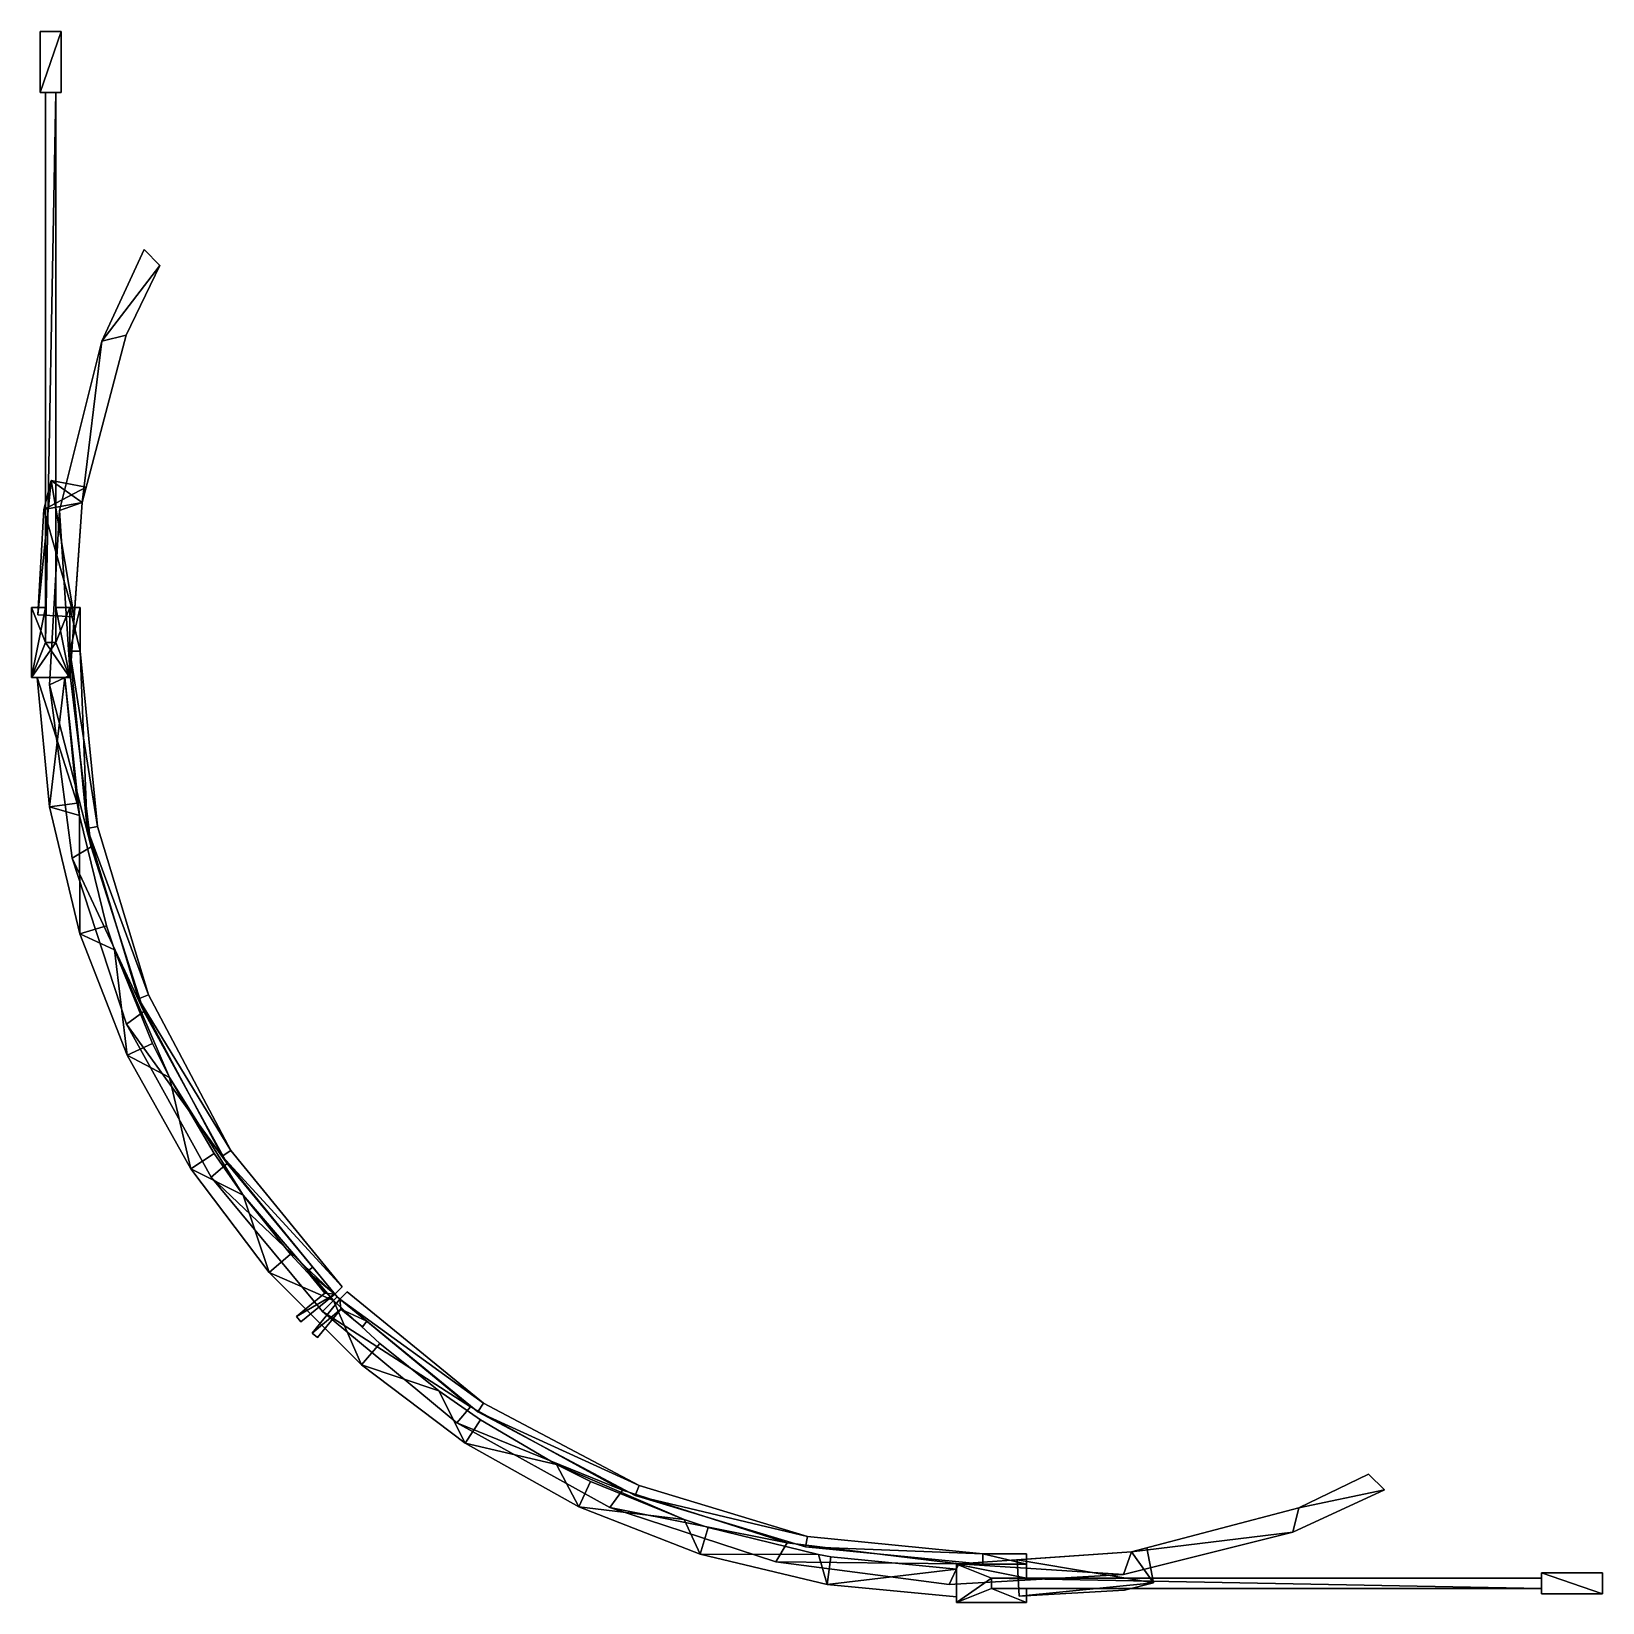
# Model space of a CAD drawing. Extents: x -53.5 to 36.5, y -19.4 to 70.6.
import ezdxf

# ---------------------------------------------------------------- set-up
doc = ezdxf.new("R2010")
doc.units = 0
doc.layers.add('POLYFACEMESH', color=250, linetype='CONTINUOUS')
doc.layers.add('POLYFACEMESH.1', color=253, linetype='CONTINUOUS')

msp = doc.modelspace()

# ---------------------------------------------------------------- meshes
at = {"layer": 'POLYFACEMESH'}
mesh = msp.add_polyface(dxfattribs=at)
corners = [(-46.1612, 57.1812, 195), (-47.0649, 58.085, 195), (-46.1612, 57.1812, 200), (-47.0649, 58.085, 200), (-47.0649, 58.085, 195), (-49.4791, 52.8508, 195), (-47.0649, 58.085, 200), (-49.4791, 52.8508, 200), (-47.0649, 58.085, 200), (-46.1612, 57.1812, 195), (-49.4791, 52.8508, 195), (-47.0649, 58.085, 195), (-50.6158, 43.6081, 200), (-51.2972, 33.719, 200), (-50.6159, 43.6081, 195), (-51.2972, 33.719, 195), (-48.0808, 53.1912, 200), (-48.0808, 53.1912, 195), (-51.9048, 43.1425, 200), (-51.9048, 43.1425, 195), (-46.1612, 57.1812, 195), (-48.0808, 53.1912, 195), (-49.4791, 52.8508, 195), (-50.6159, 43.6081, 195), (-49.4791, 52.8508, 195), (-48.0808, 53.1912, 195), (-49.4791, 52.8508, 195), (-50.6159, 43.6081, 195), (-51.9048, 43.1425, 195), (-51.2972, 33.719, 195), (-51.9048, 43.1425, 195), (-50.6159, 43.6081, 195), (-48.0808, 53.1912, 200), (-49.4791, 52.8508, 200), (-50.6158, 43.6081, 200), (-51.9048, 43.1425, 200), (-50.6158, 43.6081, 200), (-49.4791, 52.8508, 200), (-46.1612, 57.1812, 200), (-47.0649, 58.085, 200), (-49.4791, 52.8508, 200), (-46.1612, 57.1812, 200), (-49.4791, 52.8508, 200), (-48.0808, 53.1912, 200), (-50.3869, 44.4738, 195), (-50.3869, 44.4738, 191), (-52.3874, 44.8587, 195), (-52.3874, 44.8587, 191), (-52.3874, 44.8587, 191), (-52.8033, 43.1943, 191), (-52.3874, 44.8587, 195), (-52.8033, 43.1943, 195), (-52.3874, 44.8587, 195), (-53.1503, 37.1684, 191), (-53.1503, 37.1684, 195), (-51.0678, 37.0485, 191), (-50.6159, 43.6082, 191), (-51.0678, 37.0485, 195), (-50.6159, 43.6081, 195), (-51.0678, 37.0485, 195), (-50.3869, 44.4738, 191), (-50.6159, 43.6081, 195), (-50.3869, 44.4738, 191), (-50.3869, 44.4738, 195), (-50.6159, 43.6081, 195), (-52.8033, 43.1943, 191), (-51.0678, 37.0485, 191), (-53.1503, 37.1684, 191), (-52.8033, 43.1943, 191), (-52.3874, 44.8587, 191), (-50.3869, 44.4738, 191), (-52.8033, 43.1943, 191), (-50.3869, 44.4738, 191), (-50.6159, 43.6082, 191), (-52.8033, 43.1943, 191), (-50.6159, 43.6082, 191), (-51.0678, 37.0485, 191), (-52.3874, 44.8587, 195), (-52.8033, 43.1943, 195), (-53.1503, 37.1684, 195), (-52.3874, 44.8587, 195), (-53.1503, 37.1684, 195), (-51.0678, 37.0485, 195), (-52.3874, 44.8587, 195), (-51.0678, 37.0485, 195), (-50.6159, 43.6081, 195), (-52.3874, 44.8587, 195), (-50.6159, 43.6081, 195), (-50.3869, 44.4738, 195), (-51.815, 67.085), (-53.015, 67.085), (-51.815, 70.585), (-53.015, 70.585), (-53.015, 70.585, 185), (-53.015, 67.085, 185), (-51.815, 70.585, 185), (-51.815, 67.085, 185), (-51.815, 67.085, 185), (-53.015, 67.085, 185), (-51.815, 67.085), (-53.015, 67.085, 185), (-53.015, 67.085), (-51.815, 67.085), (-51.815, 70.585, 185), (-51.815, 67.085, 185), (-51.815, 70.585), (-51.815, 67.085, 185), (-51.815, 67.085), (-51.815, 70.585), (-53.015, 70.585, 185), (-51.815, 70.585, 185), (-53.015, 70.585), (-51.815, 70.585, 185), (-51.815, 70.585), (-53.015, 70.585), (-53.015, 67.085, 185), (-53.015, 70.585, 185), (-53.015, 67.085), (-53.015, 70.585, 185), (-53.015, 70.585), (-53.015, 67.085)]
mesh.append_faces([[corners[k] for k in face] for face in [(0, 1, 2, 2), (1, 3, 2, 2), (4, 5, 6, 6), (5, 7, 8, 8), (9, 10, 11, 11), (12, 13, 14, 14), (13, 15, 14, 14), (16, 12, 17, 17), (12, 14, 17, 17), (2, 16, 0, 0), (16, 17, 0, 0), (18, 7, 19, 19), (7, 5, 19, 19), (20, 21, 22, 22), (23, 24, 25, 25), (26, 27, 28, 28), (29, 30, 31, 31), (32, 33, 34, 34), (35, 36, 37, 37), (38, 39, 40, 40), (41, 42, 43, 43), (44, 45, 46, 46), (45, 47, 46, 46), (48, 49, 50, 50), (49, 51, 52, 52), (49, 53, 51, 51), (53, 54, 51, 51), (55, 56, 57, 57), (56, 58, 59, 59), (56, 60, 61, 61), (62, 63, 64, 64), (65, 66, 67, 67), (68, 69, 70, 70), (71, 72, 73, 73), (74, 75, 76, 76), (77, 78, 79, 79), (80, 81, 82, 82), (83, 84, 85, 85), (86, 87, 88, 88), (89, 90, 91, 91), (90, 92, 91, 91), (93, 94, 95, 95), (94, 96, 95, 95), (97, 98, 99, 99), (100, 101, 102, 102), (103, 104, 105, 105), (106, 107, 108, 108), (109, 110, 111, 111), (112, 113, 114, 114), (115, 116, 117, 117), (118, 119, 120, 120)]])
mesh = msp.add_polyface(dxfattribs=at)
corners = [(-51.2972, 33.719, 200), (-50.1003, 23.8788, 200), (-51.2972, 33.719, 195), (-50.1003, 23.8788, 195), (-52.4801, 33.1523, 200), (-51.9048, 43.1425, 200), (-52.4801, 33.1523, 195), (-51.9048, 43.1425, 195), (-51.1849, 23.2297, 195), (-51.9048, 43.1425, 195), (-51.2972, 33.719, 195), (-52.4801, 33.1523, 195), (-50.1003, 23.8788, 195), (-52.4801, 33.1523, 195), (-51.2972, 33.719, 195), (-50.6158, 43.6081, 200), (-51.9048, 43.1425, 200), (-51.2972, 33.719, 200), (-52.4801, 33.1523, 200), (-51.2972, 33.719, 200), (-51.9048, 43.1425, 200), (-51.2972, 33.719, 200), (-52.4801, 33.1523, 200), (-50.1003, 23.8788, 200), (-51.1849, 23.2297, 200), (-50.1003, 23.8788, 200), (-52.4801, 33.1523, 200), (-53.1503, 37.1684, 191), (-51.0678, 37.0485, 191), (-53.1503, 37.1684, 195), (-51.0678, 37.0485, 195), (-53.1503, 37.1684, 195), (-52.715, 35.585, 3.3), (-52.115, 35.585, 3.3), (-52.715, 35.585), (-52.115, 35.585), (-52.115, 37.585), (-52.115, 37.585, 3.3), (-51.315, 37.585), (-51.315, 37.585, 3.3), (-51.315, 37.585), (-53.515, 33.585, 3.3), (-53.515, 37.585, 3.3), (-53.515, 33.585), (-53.515, 37.585), (-51.315, 33.585, 3.3), (-53.515, 33.585, 3.3), (-51.315, 33.585), (-53.515, 33.585, 3.3), (-53.515, 33.585), (-51.315, 37.585, 3.3), (-51.315, 33.585, 3.3), (-51.315, 37.585), (-51.315, 33.585, 3.3), (-51.315, 33.585), (-51.315, 37.585), (-52.715, 37.585, 3.3), (-52.715, 37.585), (-53.515, 37.585, 3.3), (-53.515, 37.585), (-53.515, 37.585, 3.3), (-52.115, 37.585), (-51.315, 33.585), (-52.115, 35.585), (-52.115, 35.585, 3.3), (-52.115, 37.585, 3.3), (-52.115, 35.585), (-52.115, 37.585, 3.3), (-52.115, 37.585), (-52.115, 35.585), (-52.715, 37.585, 3.3), (-52.715, 35.585, 3.3), (-52.715, 37.585), (-52.715, 35.585, 3.3), (-52.715, 35.585), (-52.715, 37.585), (-52.715, 35.585), (-52.115, 35.585), (-51.315, 33.585), (-52.715, 35.585), (-51.315, 33.585), (-53.515, 33.585), (-52.715, 35.585), (-53.515, 33.585), (-53.515, 37.585), (-52.715, 35.585), (-53.515, 37.585), (-52.715, 37.585), (-52.115, 37.585), (-51.315, 37.585), (-51.315, 33.585), (-52.115, 35.585, 3.3), (-52.715, 35.585, 3.3), (-53.515, 33.585, 3.3), (-52.115, 35.585, 3.3), (-53.515, 33.585, 3.3), (-51.315, 33.585, 3.3), (-52.115, 35.585, 3.3), (-51.315, 33.585, 3.3), (-51.315, 37.585, 3.3), (-52.115, 35.585, 3.3), (-51.315, 37.585, 3.3), (-52.115, 37.585, 3.3), (-52.715, 37.585, 3.3), (-53.515, 37.585, 3.3), (-53.515, 33.585, 3.3), (-52.715, 37.585, 3.3), (-53.515, 33.585, 3.3), (-52.715, 35.585, 3.3), (-50.8908, 26.3864), (-53.1942, 33.585), (-51.5936, 33.585), (-53.1942, 33.585, 3), (-51.5936, 33.585, 3), (-53.1942, 33.585), (-51.5936, 33.585), (-53.1942, 33.585), (-52.4749, 26.1587, 3), (-53.1942, 33.585, 3), (-52.4749, 26.1587), (-53.1942, 33.585, 3), (-53.1942, 33.585), (-52.4749, 26.1587, 3), (-51.5936, 33.585, 3), (-53.1942, 33.585, 3), (-52.4749, 26.1587), (-52.4749, 26.1587, 3), (-50.8908, 26.3864, 3), (-51.5936, 33.585, 3), (-51.5936, 33.585, 3), (-50.8908, 26.3864), (-51.5936, 33.585)]
mesh.append_faces([[corners[k] for k in face] for face in [(0, 1, 2, 2), (1, 3, 2, 2), (4, 5, 6, 6), (5, 7, 6, 6), (4, 6, 8, 8), (9, 10, 11, 11), (12, 13, 14, 14), (15, 16, 17, 17), (18, 19, 20, 20), (21, 22, 23, 23), (24, 25, 26, 26), (27, 28, 29, 29), (28, 30, 31, 31), (32, 33, 34, 34), (33, 35, 34, 34), (36, 37, 38, 38), (37, 39, 40, 40), (41, 42, 43, 43), (42, 44, 43, 43), (45, 46, 47, 47), (48, 49, 47, 47), (50, 51, 52, 52), (53, 54, 55, 55), (56, 57, 58, 58), (57, 59, 60, 60), (61, 62, 63, 63), (64, 65, 66, 66), (67, 68, 69, 69), (70, 71, 72, 72), (73, 74, 75, 75), (76, 77, 78, 78), (79, 80, 81, 81), (82, 83, 84, 84), (85, 86, 87, 87), (88, 89, 90, 90), (91, 92, 93, 93), (94, 95, 96, 96), (97, 98, 99, 99), (100, 101, 102, 102), (103, 104, 105, 105), (106, 107, 108, 108), (109, 110, 111, 111), (112, 113, 114, 114), (113, 115, 116, 116), (117, 118, 119, 119), (120, 121, 119, 119), (122, 123, 124, 124), (125, 110, 109, 109), (126, 127, 128, 128), (129, 130, 131, 131)]])
mesh = msp.add_polyface(dxfattribs=at)
corners = [(-47.0684, 14.4413, 200), (-42.3102, 5.7453, 200), (-47.0684, 14.4413, 195), (-42.3102, 5.7453, 195), (-50.1003, 23.8788, 200), (-50.1003, 23.8788, 195), (-51.1849, 23.2297, 200), (-52.4801, 33.1523, 200), (-51.1849, 23.2297, 195), (-48.0646, 13.7218, 200), (-48.0646, 13.7218, 195), (-43.2283, 4.9614, 195), (-52.4801, 33.1523, 195), (-50.1003, 23.8788, 195), (-51.1849, 23.2297, 195), (-47.0684, 14.4413, 195), (-51.1849, 23.2297, 195), (-50.1003, 23.8788, 195), (-51.1849, 23.2297, 195), (-47.0684, 14.4413, 195), (-48.0646, 13.7218, 195), (-42.3102, 5.7453, 195), (-48.0646, 13.7218, 195), (-47.0684, 14.4413, 195), (-48.0646, 13.7218, 195), (-42.3102, 5.7453, 195), (-43.2283, 4.9614, 195), (-50.1003, 23.8788, 200), (-51.1849, 23.2297, 200), (-47.0684, 14.4413, 200), (-48.0646, 13.7218, 200), (-47.0684, 14.4413, 200), (-51.1849, 23.2297, 200), (-47.0684, 14.4413, 200), (-48.0646, 13.7218, 200), (-42.3102, 5.7453, 200), (-43.2283, 4.9614, 200), (-42.3102, 5.7453, 200), (-48.0646, 13.7218, 200), (-49.2071, 19.3524, 3), (-50.7662, 25.6734), (-50.7662, 25.6734, 3), (-50.7425, 18.9015, 3), (-52.4749, 26.1587, 3), (-50.7425, 18.9015), (-52.4749, 26.1587), (-48.0299, 11.951, 3), (-48.0299, 11.951), (-44.3884, 5.4389), (-45.6065, 10.672, 3), (-43.0424, 6.304), (-45.6065, 10.672), (-48.7551, 17.9771, 3), (-46.5744, 12.6157), (-48.7551, 17.9771), (-44.3884, 5.4389), (-48.0299, 11.951), (-45.6065, 10.672), (-50.7662, 25.6734), (-49.2071, 19.3524), (-50.7425, 18.9015), (-48.7551, 17.9771), (-50.7425, 18.9015), (-50.7425, 18.9015), (-48.7551, 17.9771), (-48.0299, 11.951), (-46.5744, 12.6157), (-48.0299, 11.951), (-48.7551, 17.9771), (-48.0299, 11.951), (-46.5744, 12.6157), (-45.6065, 10.672), (-52.4749, 26.1587), (-50.8908, 26.3864), (-50.7662, 25.6734), (-52.4749, 26.1587), (-50.7662, 25.6734), (-50.7425, 18.9015), (-44.3884, 5.4389, 3), (-43.0424, 6.304, 3), (-45.6065, 10.672, 3), (-44.3884, 5.4389, 3), (-45.6065, 10.672, 3), (-48.0299, 11.951, 3), (-45.6065, 10.672, 3), (-46.5744, 12.6157, 3), (-48.0299, 11.951, 3), (-48.7551, 17.9771, 3), (-48.0299, 11.951, 3), (-48.0299, 11.951, 3), (-48.7551, 17.9771, 3), (-50.7425, 18.9015, 3), (-49.2071, 19.3524, 3), (-50.7425, 18.9015, 3), (-48.7551, 17.9771, 3), (-50.7425, 18.9015, 3), (-49.2071, 19.3524, 3), (-50.7662, 25.6734, 3), (-52.4749, 26.1587, 3), (-50.7425, 18.9015, 3), (-50.7662, 25.6734, 3), (-52.4749, 26.1587, 3), (-50.7662, 25.6734, 3), (-50.8908, 26.3864, 3), (-48.7551, 17.9771, 3), (-45.6065, 10.672, 3), (-49.2071, 19.3524), (-49.2071, 19.3524), (-51.5936, 33.585, 3), (-50.7662, 25.6734, 3), (-51.5936, 33.585, 3), (-51.5936, 33.585, 3), (-50.8908, 26.3864)]
mesh.append_faces([[corners[k] for k in face] for face in [(0, 1, 2, 2), (1, 3, 2, 2), (4, 0, 5, 5), (0, 2, 5, 5), (6, 7, 8, 8), (9, 6, 10, 10), (6, 8, 10, 10), (9, 10, 11, 11), (12, 13, 14, 14), (15, 16, 17, 17), (18, 19, 20, 20), (21, 22, 23, 23), (24, 25, 26, 26), (27, 28, 29, 29), (30, 31, 32, 32), (33, 34, 35, 35), (36, 37, 38, 38), (39, 40, 41, 41), (42, 43, 44, 44), (43, 45, 44, 44), (46, 42, 47, 47), (42, 44, 47, 47), (46, 47, 48, 48), (49, 50, 51, 51), (52, 53, 54, 54), (55, 56, 57, 57), (58, 59, 60, 60), (61, 62, 59, 59), (63, 64, 65, 65), (66, 67, 68, 68), (69, 70, 71, 71), (72, 73, 74, 74), (75, 76, 77, 77), (78, 79, 80, 80), (81, 82, 83, 83), (84, 85, 86, 86), (87, 88, 85, 85), (89, 90, 91, 91), (92, 93, 94, 94), (95, 96, 97, 97), (98, 99, 100, 100), (101, 102, 103, 103), (104, 85, 105, 105), (52, 49, 51, 51), (52, 51, 53, 53), (39, 52, 54, 54), (39, 54, 106, 106), (39, 107, 40, 40), (108, 103, 109, 109), (110, 41, 40, 40), (111, 40, 112, 112)]])
mesh = msp.add_polyface(dxfattribs=at)
corners = [(-36.1379, -1.755, 3), (-37.4015, -0.2047, 3), (-36.1379, -1.755, 185), (-37.4015, -0.2047, 185), (-36.1379, -1.755, 185), (-37.4015, -0.2047, 3), (-37.7115, -0.4574, 3), (-37.4015, -0.2047, 185), (-37.7115, -0.4574, 185), (-37.4015, -0.2047, 185), (-37.7115, -0.4574, 3), (-36.7006, -1.6976, 3), (-37.7115, -0.4574, 185), (-36.7006, -1.6976, 185), (-37.7115, -0.4574, 185), (-36.1379, -1.755, 3), (-36.1379, -1.755, 185), (-38.0757, -3.3345, 185), (-36.7006, -1.6976, 3), (-38.3284, -3.0244, 3), (-36.7006, -1.6976, 185), (-38.3284, -3.0244, 3), (-38.3284, -3.0244, 185), (-36.7006, -1.6976, 185), (-36.1379, -1.755, 185), (-37.4015, -0.2047, 185), (-37.7115, -0.4574, 185), (-37.7115, -0.4574, 185), (-36.7006, -1.6976, 185), (-36.7006, -1.6976, 185), (-38.3284, -3.0244, 185), (-36.1379, -1.755, 3), (-38.0757, -3.3345, 3), (-38.3284, -3.0244, 3), (-36.1379, -1.755, 3), (-38.3284, -3.0244, 3), (-36.7006, -1.6976, 3), (-36.1379, -1.755, 3), (-36.7006, -1.6976, 3), (-37.7115, -0.4574, 3), (-36.1379, -1.755, 3), (-37.7115, -0.4574, 3), (-37.4015, -0.2047, 3), (-35.855, -2.0378, 185), (-34.3047, -3.3015, 185), (-35.855, -2.0378, 3), (-34.3047, -3.3015, 3), (-35.7977, -2.6006, 185), (-34.3047, -3.3015, 185), (-35.855, -2.0378, 185), (-35.7977, -2.6006, 3), (-37.4346, -3.9756, 3), (-35.855, -2.0378, 3), (-42.3102, 5.7453, 200), (-35.9967, -1.8967, 200), (-42.3102, 5.7453, 195), (-35.9967, -1.8967, 200), (-35.9967, -1.8967, 195), (-43.2283, 4.9614, 200), (-48.0646, 13.7218, 200), (-43.2283, 4.9614, 195), (-36.8452, -2.7452, 200), (-36.8452, -2.7452, 195), (-35.9967, -1.8967, 195), (-43.2283, 4.9614, 195), (-42.3102, 5.7453, 195), (-43.2283, 4.9614, 195), (-35.9967, -1.8967, 195), (-36.8452, -2.7452, 195), (-42.3102, 5.7453, 200), (-43.2283, 4.9614, 200), (-35.9967, -1.8967, 200), (-36.8452, -2.7452, 200), (-35.9967, -1.8967, 200), (-43.2283, 4.9614, 200), (-44.3884, 5.4389, 3), (-48.0299, 11.951, 3), (-44.3884, 5.4389), (-39.8872, -0.5114, 3), (-39.8872, -0.5114), (-33.5636, -4.578, 3), (-36.2088, -2.1088), (-36.2088, -2.1088, 3), (-41.3922, 3.9253, 3), (-38.678, 0.5364), (-41.3922, 3.9253), (-41.3922, 3.9253), (-38.678, 0.5364), (-39.8872, -0.5114), (-36.2088, -2.1088), (-39.8872, -0.5114), (-38.678, 0.5364), (-44.3884, 5.4389), (-45.6065, 10.672), (-43.0424, 6.304), (-44.3884, 5.4389), (-43.0424, 6.304), (-41.3922, 3.9253), (-44.3884, 5.4389), (-41.3922, 3.9253), (-39.8872, -0.5114), (-34.6114, -5.7872, 3), (-36.2088, -2.1088, 3), (-39.8872, -0.5114, 3), (-38.678, 0.5364, 3), (-39.8872, -0.5114, 3), (-36.2088, -2.1088, 3), (-39.8872, -0.5114, 3), (-41.3922, 3.9253, 3), (-44.3884, 5.4389, 3), (-39.8872, -0.5114, 3), (-41.3922, 3.9253, 3), (-44.3884, 5.4389, 3), (-41.3922, 3.9253, 3), (-43.0424, 6.304, 3), (-45.6065, 10.672, 3), (-41.3922, 3.9253, 3), (-45.6065, 10.672, 3), (-43.0424, 6.304), (-41.3922, 3.9253, 3), (-36.2088, -2.1088, 3), (-36.2088, -2.1088, 3), (-36.2088, -2.1088), (-36.2088, -2.1088)]
mesh.append_faces([[corners[k] for k in face] for face in [(0, 1, 2, 2), (1, 3, 4, 4), (5, 6, 7, 7), (6, 8, 9, 9), (10, 11, 12, 12), (11, 13, 14, 14), (15, 16, 17, 17), (18, 19, 20, 20), (21, 22, 23, 23), (24, 25, 26, 26), (24, 27, 28, 28), (24, 29, 30, 30), (31, 32, 33, 33), (34, 35, 36, 36), (37, 38, 39, 39), (40, 41, 42, 42), (43, 44, 45, 45), (44, 46, 45, 45), (47, 48, 49, 49), (50, 51, 52, 52), (53, 54, 55, 55), (56, 57, 55, 55), (58, 59, 60, 60), (61, 58, 62, 62), (58, 60, 62, 62), (63, 64, 65, 65), (66, 67, 68, 68), (69, 70, 71, 71), (72, 73, 74, 74), (75, 76, 77, 77), (78, 75, 79, 79), (75, 77, 79, 79), (80, 81, 82, 82), (83, 84, 85, 85), (86, 87, 88, 88), (89, 90, 91, 91), (92, 93, 94, 94), (95, 96, 97, 97), (98, 99, 100, 100), (101, 102, 103, 103), (104, 105, 106, 106), (107, 104, 108, 108), (109, 110, 111, 111), (112, 113, 114, 114), (115, 114, 116, 116), (117, 83, 85, 85), (117, 85, 118, 118), (119, 104, 120, 120), (83, 121, 122, 122), (83, 123, 84, 84)]])
mesh = msp.add_polyface(dxfattribs=at)
corners = [(-36.1379, -1.755, 185), (-38.3284, -3.0244, 185), (-38.0757, -3.3345, 185), (-38.0757, -3.3345, 3), (-36.1379, -1.755, 3), (-38.0757, -3.3345, 185), (-38.3284, -3.0244, 3), (-38.0757, -3.3345, 3), (-38.3284, -3.0244, 185), (-38.0757, -3.3345, 3), (-38.0757, -3.3345, 185), (-38.3284, -3.0244, 185), (-35.7977, -2.6006, 185), (-37.4346, -3.9756, 185), (-37.1245, -4.2283, 185), (-34.3047, -3.3015, 185), (-34.5575, -3.6115, 185), (-34.3047, -3.3015, 3), (-34.5575, -3.6115, 3), (-34.3047, -3.3015, 3), (-34.5575, -3.6115, 185), (-35.7977, -2.6006, 185), (-34.5575, -3.6115, 3), (-35.7977, -2.6006, 185), (-35.7977, -2.6006, 3), (-34.5575, -3.6115, 3), (-37.4346, -3.9756, 185), (-35.855, -2.0378, 185), (-37.4346, -3.9756, 3), (-35.855, -2.0378, 185), (-35.855, -2.0378, 3), (-37.1245, -4.2283, 185), (-37.4346, -3.9756, 185), (-37.1245, -4.2283, 3), (-37.4346, -3.9756, 185), (-37.4346, -3.9756, 3), (-35.7977, -2.6006, 185), (-37.1245, -4.2283, 185), (-35.7977, -2.6006, 3), (-37.1245, -4.2283, 185), (-37.1245, -4.2283, 3), (-35.7977, -2.6006, 3), (-34.5575, -3.6115, 185), (-34.3047, -3.3015, 185), (-35.855, -2.0378, 185), (-35.7977, -2.6006, 3), (-37.1245, -4.2283, 3), (-37.4346, -3.9756, 3), (-35.7977, -2.6006, 3), (-35.855, -2.0378, 3), (-34.3047, -3.3015, 3), (-35.7977, -2.6006, 3), (-34.3047, -3.3015, 3), (-34.5575, -3.6115, 3), (-28.3547, -8.2102, 200), (-19.6587, -12.9684, 200), (-28.3547, -8.2102, 195), (-35.9967, -1.8967, 200), (-35.9967, -1.8967, 195), (-29.1386, -9.1283, 200), (-36.8452, -2.7452, 200), (-29.1386, -9.1283, 195), (-36.8452, -2.7452, 200), (-36.8452, -2.7452, 195), (-28.3547, -8.2102, 195), (-36.8452, -2.7452, 195), (-35.9967, -1.8967, 195), (-36.8452, -2.7452, 195), (-28.3547, -8.2102, 195), (-29.1386, -9.1283, 195), (-19.6587, -12.9684, 195), (-29.1386, -9.1283, 195), (-28.3547, -8.2102, 195), (-35.9967, -1.8967, 200), (-36.8452, -2.7452, 200), (-28.3547, -8.2102, 200), (-29.1386, -9.1283, 200), (-28.3547, -8.2102, 200), (-36.8452, -2.7452, 200), (-34.6114, -5.7872, 3), (-39.8872, -0.5114, 3), (-34.6114, -5.7872), (-39.8872, -0.5114, 3), (-39.8872, -0.5114), (-28.6611, -10.2884, 3), (-28.6611, -10.2884), (-27.796, -8.9424, 3), (-30.1747, -7.2922), (-30.1747, -7.2922, 3), (-28.6611, -10.2884), (-34.6114, -5.7872), (-30.1747, -7.2922), (-28.6611, -10.2884), (-30.1747, -7.2922), (-27.796, -8.9424), (-28.6611, -10.2884), (-23.428, -11.5065), (-39.8872, -0.5114), (-36.2088, -2.1088), (-34.6114, -5.7872), (-33.5636, -4.578), (-34.6114, -5.7872), (-36.2088, -2.1088), (-34.6114, -5.7872), (-30.1747, -7.2922), (-28.6611, -10.2884, 3), (-23.428, -11.5065, 3), (-27.796, -8.9424, 3), (-28.6611, -10.2884, 3), (-27.796, -8.9424, 3), (-30.1747, -7.2922, 3), (-28.6611, -10.2884, 3), (-30.1747, -7.2922, 3), (-34.6114, -5.7872, 3), (-30.1747, -7.2922, 3), (-33.5636, -4.578, 3), (-34.6114, -5.7872, 3), (-36.2088, -2.1088, 3), (-34.6114, -5.7872, 3), (-33.5636, -4.578, 3), (-27.796, -8.9424), (-33.5636, -4.578, 3), (-33.5636, -4.578), (-33.5636, -4.578), (-36.2088, -2.1088)]
mesh.append_faces([[corners[k] for k in face] for face in [(0, 1, 2, 2), (3, 4, 5, 5), (6, 7, 8, 8), (9, 10, 11, 11), (12, 13, 14, 14), (15, 16, 17, 17), (16, 18, 19, 19), (20, 21, 22, 22), (23, 24, 25, 25), (26, 27, 28, 28), (29, 30, 28, 28), (31, 32, 33, 33), (34, 35, 33, 33), (36, 37, 38, 38), (39, 40, 41, 41), (12, 42, 43, 43), (12, 44, 13, 13), (45, 46, 47, 47), (48, 49, 50, 50), (51, 52, 53, 53), (54, 55, 56, 56), (57, 54, 58, 58), (54, 56, 58, 58), (59, 60, 61, 61), (62, 63, 61, 61), (64, 65, 66, 66), (67, 68, 69, 69), (70, 71, 72, 72), (73, 74, 75, 75), (76, 77, 78, 78), (79, 80, 81, 81), (82, 83, 81, 81), (84, 79, 85, 85), (79, 81, 85, 85), (86, 87, 88, 88), (89, 90, 91, 91), (92, 93, 94, 94), (95, 94, 96, 96), (97, 98, 99, 99), (100, 101, 102, 102), (103, 100, 104, 104), (105, 106, 107, 107), (108, 109, 110, 110), (111, 112, 113, 113), (114, 115, 116, 116), (117, 118, 119, 119), (120, 87, 86, 86), (121, 88, 87, 87), (121, 87, 122, 122), (121, 123, 124, 124)]])
mesh = msp.add_polyface(dxfattribs=at)
corners = [(-10.2212, -16.0003, 200), (-0.381, -17.1972, 200), (-10.2212, -16.0003, 195), (-19.6587, -12.9684, 200), (-19.6587, -12.9684, 195), (-28.3547, -8.2102, 195), (-20.3782, -13.9646, 200), (-29.1386, -9.1283, 200), (-20.3782, -13.9646, 195), (-29.1386, -9.1283, 195), (-10.8703, -17.0849, 200), (-10.8703, -17.0849, 195), (-29.1386, -9.1283, 195), (-19.6587, -12.9684, 195), (-20.3782, -13.9646, 195), (-10.2212, -16.0003, 195), (-20.3782, -13.9646, 195), (-19.6587, -12.9684, 195), (-20.3782, -13.9646, 195), (-10.2212, -16.0003, 195), (-10.8703, -17.0849, 195), (-0.381, -17.1972, 195), (-10.8703, -17.0849, 195), (-10.2212, -16.0003, 195), (-28.3547, -8.2102, 200), (-29.1386, -9.1283, 200), (-19.6587, -12.9684, 200), (-20.3782, -13.9646, 200), (-19.6587, -12.9684, 200), (-29.1386, -9.1283, 200), (-19.6587, -12.9684, 200), (-20.3782, -13.9646, 200), (-10.2212, -16.0003, 200), (-10.8703, -17.0849, 200), (-10.2212, -16.0003, 200), (-20.3782, -13.9646, 200), (-22.149, -13.9299, 3), (-28.6611, -10.2884, 3), (-22.149, -13.9299), (-28.6611, -10.2884), (-15.1985, -16.6425, 3), (-15.1985, -16.6425), (-7.9413, -18.3749, 3), (-7.9413, -18.3749), (-7.7136, -16.7908, 3), (-8.4266, -16.6662), (-8.4266, -16.6662, 3), (-23.428, -11.5065, 3), (-21.4843, -12.4744), (-23.428, -11.5065), (-14.7476, -15.1071, 3), (-16.1229, -14.6551), (-16.1229, -14.6551, 3), (-7.9413, -18.3749), (-15.1985, -16.6425), (-8.4266, -16.6662), (-7.9413, -18.3749), (-8.4266, -16.6662), (-7.7136, -16.7908), (-23.428, -11.5065), (-21.4843, -12.4744), (-22.149, -13.9299), (-16.1229, -14.6551), (-22.149, -13.9299), (-21.4843, -12.4744), (-22.149, -13.9299), (-16.1229, -14.6551), (-15.1985, -16.6425), (-14.7476, -15.1071), (-15.1985, -16.6425), (-16.1229, -14.6551), (-15.1985, -16.6425), (-8.4266, -16.6662), (-28.6611, -10.2884), (-23.428, -11.5065), (-22.149, -13.9299), (-7.9413, -18.3749, 3), (-0.515, -17.4936, 3), (-7.7136, -16.7908, 3), (-7.9413, -18.3749, 3), (-7.7136, -16.7908, 3), (-8.4266, -16.6662, 3), (-7.9413, -18.3749, 3), (-8.4266, -16.6662, 3), (-15.1985, -16.6425, 3), (-8.4266, -16.6662, 3), (-14.7476, -15.1071, 3), (-15.1985, -16.6425, 3), (-16.1229, -14.6551, 3), (-15.1985, -16.6425, 3), (-14.7476, -15.1071, 3), (-15.1985, -16.6425, 3), (-16.1229, -14.6551, 3), (-22.149, -13.9299, 3), (-21.4843, -12.4744, 3), (-22.149, -13.9299, 3), (-16.1229, -14.6551, 3), (-22.149, -13.9299, 3), (-23.428, -11.5065, 3), (-28.6611, -10.2884, 3), (-22.149, -13.9299, 3), (-23.428, -11.5065, 3), (-7.7136, -16.7908), (-23.428, -11.5065, 3), (-16.1229, -14.6551, 3), (-14.7476, -15.1071), (-14.7476, -15.1071), (-14.7476, -15.1071), (-27.796, -8.9424), (-27.796, -8.9424, 3), (-27.796, -8.9424)]
mesh.append_faces([[corners[k] for k in face] for face in [(0, 1, 2, 2), (3, 0, 4, 4), (0, 2, 4, 4), (3, 4, 5, 5), (6, 7, 8, 8), (7, 9, 8, 8), (10, 6, 11, 11), (6, 8, 11, 11), (12, 13, 14, 14), (15, 16, 17, 17), (18, 19, 20, 20), (21, 22, 23, 23), (24, 25, 26, 26), (27, 28, 29, 29), (30, 31, 32, 32), (33, 34, 35, 35), (36, 37, 38, 38), (37, 39, 38, 38), (40, 36, 41, 41), (36, 38, 41, 41), (42, 40, 43, 43), (40, 41, 43, 43), (44, 45, 46, 46), (47, 48, 49, 49), (50, 51, 52, 52), (53, 54, 55, 55), (56, 57, 58, 58), (59, 60, 61, 61), (62, 63, 64, 64), (65, 66, 67, 67), (68, 69, 70, 70), (71, 68, 72, 72), (73, 74, 75, 75), (76, 77, 78, 78), (79, 80, 81, 81), (82, 83, 84, 84), (85, 86, 87, 87), (88, 89, 90, 90), (91, 92, 93, 93), (94, 95, 96, 96), (97, 94, 98, 98), (99, 100, 101, 101), (44, 102, 45, 45), (103, 94, 104, 104), (47, 52, 51, 51), (47, 51, 48, 48), (105, 51, 50, 50), (106, 50, 46, 46), (107, 46, 45, 45), (108, 109, 47, 47), (110, 47, 49, 49)]])
mesh = msp.add_polyface(dxfattribs=at)
corners = [(23.0812, -12.0612, 195), (23.0812, -12.0612, 200), (23.985, -12.9649, 195), (23.985, -12.9649, 200), (19.0912, -13.9808, 195), (19.0912, -13.9808, 200), (23.985, -12.9649, 200), (18.7508, -15.3791, 200), (23.985, -12.9649, 195), (18.7508, -15.3791, 195), (23.985, -12.9649, 195), (9.5081, -16.5158, 200), (9.5081, -16.5158, 195), (-0.381, -17.1972, 195), (9.0425, -17.8048, 200), (-0.9477, -18.3801, 200), (9.0425, -17.8048, 195), (23.0812, -12.0612, 195), (23.985, -12.9649, 195), (19.0912, -13.9808, 195), (18.7508, -15.3791, 195), (19.0912, -13.9808, 195), (23.985, -12.9649, 195), (19.0912, -13.9808, 195), (18.7508, -15.3791, 195), (9.5081, -16.5158, 195), (9.0425, -17.8048, 195), (9.5081, -16.5158, 195), (18.7508, -15.3791, 195), (-0.381, -17.1972, 200), (9.0425, -17.8048, 200), (9.5081, -16.5158, 200), (18.7508, -15.3791, 200), (9.5081, -16.5158, 200), (9.0425, -17.8048, 200), (9.5081, -16.5158, 200), (18.7508, -15.3791, 200), (19.0912, -13.9808, 200), (23.985, -12.9649, 200), (19.0912, -13.9808, 200), (18.7508, -15.3791, 200), (19.0912, -13.9808, 200), (23.985, -12.9649, 200), (23.0812, -12.0612, 200), (10.7587, -18.2874, 195), (10.7587, -18.2874, 191), (10.3737, -16.2868, 195), (10.3737, -16.2868, 191), (10.7587, -18.2874, 195), (9.0942, -18.7032, 195), (10.7587, -18.2874, 191), (9.0942, -18.7032, 191), (10.7587, -18.2874, 191), (3.0683, -19.0503, 195), (3.0683, -19.0503, 191), (2.9484, -16.9677, 195), (2.9484, -16.9677, 191), (9.5081, -16.5158, 191), (2.9484, -16.9677, 191), (10.3737, -16.2868, 195), (10.3737, -16.2868, 195), (10.3737, -16.2868, 191), (10.7587, -18.2874, 191), (9.5081, -16.5158, 191), (10.3737, -16.2868, 191), (10.7587, -18.2874, 191), (9.0942, -18.7032, 191), (3.0683, -19.0503, 191), (10.7587, -18.2874, 191), (3.0683, -19.0503, 191), (2.9484, -16.9677, 191), (10.7587, -18.2874, 191), (2.9484, -16.9677, 191), (9.5081, -16.5158, 191), (10.7587, -18.2874, 195), (10.3737, -16.2868, 195), (9.5081, -16.5158, 195), (10.7587, -18.2874, 195), (9.5081, -16.5158, 195), (2.9484, -16.9677, 195), (10.7587, -18.2874, 195), (2.9484, -16.9677, 195), (3.0683, -19.0503, 195), (10.7587, -18.2874, 195), (3.0683, -19.0503, 195), (9.0942, -18.7032, 195), (36.4849, -17.715, 185), (32.9849, -17.715, 185), (36.4849, -18.915, 185), (32.9849, -18.915, 185), (32.985, -18.915), (32.985, -17.715), (36.485, -18.915), (36.485, -17.715), (32.9849, -18.915, 185), (32.9849, -17.715, 185), (32.985, -18.915), (32.9849, -17.715, 185), (32.985, -17.715), (32.985, -18.915), (36.4849, -18.915, 185), (32.9849, -18.915, 185), (36.485, -18.915), (32.9849, -18.915, 185), (32.985, -18.915), (36.485, -18.915), (36.4849, -17.715, 185), (36.4849, -18.915, 185), (36.485, -17.715), (36.4849, -18.915, 185), (36.485, -18.915), (36.485, -17.715), (32.9849, -17.715, 185), (36.4849, -17.715, 185), (32.985, -17.715), (36.4849, -17.715, 185), (36.485, -17.715), (32.985, -17.715)]
mesh.append_faces([[corners[k] for k in face] for face in [(0, 1, 2, 2), (1, 3, 2, 2), (0, 4, 1, 1), (4, 5, 1, 1), (6, 7, 8, 8), (7, 9, 10, 10), (11, 5, 12, 12), (5, 4, 12, 12), (11, 12, 13, 13), (14, 15, 16, 16), (7, 14, 9, 9), (14, 16, 9, 9), (17, 18, 19, 19), (20, 21, 22, 22), (23, 24, 25, 25), (26, 27, 28, 28), (29, 30, 31, 31), (32, 33, 34, 34), (35, 36, 37, 37), (38, 39, 40, 40), (41, 42, 43, 43), (44, 45, 46, 46), (45, 47, 46, 46), (48, 49, 50, 50), (49, 51, 52, 52), (49, 53, 51, 51), (53, 54, 51, 51), (55, 12, 56, 56), (12, 57, 58, 58), (12, 59, 57, 57), (60, 61, 57, 57), (62, 63, 64, 64), (65, 66, 67, 67), (68, 69, 70, 70), (71, 72, 73, 73), (74, 75, 76, 76), (77, 78, 79, 79), (80, 81, 82, 82), (83, 84, 85, 85), (86, 87, 88, 88), (87, 89, 88, 88), (90, 91, 92, 92), (91, 93, 92, 92), (94, 95, 96, 96), (97, 98, 99, 99), (100, 101, 102, 102), (103, 104, 105, 105), (106, 107, 108, 108), (109, 110, 111, 111), (112, 113, 114, 114), (115, 116, 117, 117)]])
mesh = msp.add_polyface(dxfattribs=at)
corners = [(-0.381, -17.1972, 200), (9.5081, -16.5158, 200), (-0.381, -17.1972, 195), (-10.2212, -16.0003, 195), (-0.9477, -18.3801, 200), (-10.8703, -17.0849, 200), (-0.9477, -18.3801, 195), (-10.8703, -17.0849, 195), (9.0425, -17.8048, 195), (-10.8703, -17.0849, 195), (-0.381, -17.1972, 195), (-0.9477, -18.3801, 195), (9.0425, -17.8048, 195), (-0.9477, -18.3801, 195), (-0.381, -17.1972, 195), (9.5081, -16.5158, 195), (9.0425, -17.8048, 195), (-0.381, -17.1972, 195), (-10.8703, -17.0849, 200), (-0.9477, -18.3801, 200), (-0.381, -17.1972, 200), (9.0425, -17.8048, 200), (-0.381, -17.1972, 200), (-0.9477, -18.3801, 200), (-10.2212, -16.0003, 200), (-10.8703, -17.0849, 200), (-0.381, -17.1972, 200), (3.0683, -19.0503, 195), (2.9484, -16.9677, 195), (3.0683, -19.0503, 191), (2.9484, -16.9677, 191), (3.0683, -19.0503, 191), (1.485, -18.015, 3.3), (1.485, -18.615, 3.3), (1.485, -18.015), (1.485, -18.615), (3.485, -18.615), (3.485, -18.615, 3.3), (3.485, -19.415), (3.485, -19.415, 3.3), (-0.515, -17.215, 3.3), (3.485, -17.215, 3.3), (-0.515, -17.215), (3.485, -17.215), (-0.515, -19.415, 3.3), (-0.515, -17.215, 3.3), (-0.515, -19.415), (-0.515, -17.215, 3.3), (-0.515, -17.215), (3.485, -19.415, 3.3), (-0.515, -19.415, 3.3), (3.485, -19.415), (-0.515, -19.415, 3.3), (-0.515, -19.415), (3.485, -19.415), (3.485, -18.015, 3.3), (3.485, -18.015), (3.485, -17.215, 3.3), (3.485, -17.215), (3.485, -17.215, 3.3), (3.485, -17.215), (3.485, -18.015), (-0.515, -17.215), (1.485, -18.615, 3.3), (3.485, -18.615, 3.3), (1.485, -18.615), (3.485, -18.615, 3.3), (3.485, -18.615), (1.485, -18.615), (3.485, -18.015, 3.3), (1.485, -18.015, 3.3), (3.485, -18.015), (1.485, -18.015, 3.3), (1.485, -18.015), (3.485, -18.015), (3.485, -18.615), (3.485, -19.415), (1.485, -18.615), (-0.515, -19.415), (1.485, -18.615), (3.485, -19.415), (1.485, -18.615), (-0.515, -19.415), (1.485, -18.015), (-0.515, -17.215), (1.485, -18.015), (-0.515, -19.415), (1.485, -18.015), (-0.515, -17.215), (3.485, -18.015), (3.485, -18.015, 3.3), (-0.515, -17.215, 3.3), (1.485, -18.015, 3.3), (-0.515, -19.415, 3.3), (1.485, -18.015, 3.3), (-0.515, -17.215, 3.3), (1.485, -18.015, 3.3), (-0.515, -19.415, 3.3), (1.485, -18.615, 3.3), (3.485, -19.415, 3.3), (1.485, -18.615, 3.3), (-0.515, -19.415, 3.3), (1.485, -18.615, 3.3), (3.485, -19.415, 3.3), (3.485, -18.615, 3.3), (-0.515, -17.215, 3.3), (3.485, -18.015, 3.3), (3.485, -17.215, 3.3), (-0.515, -19.0942, 3), (-7.9413, -18.3749, 3), (-0.515, -19.0942), (-7.9413, -18.3749), (-0.515, -17.4936, 3), (-0.515, -19.0942, 3), (-0.515, -17.4936), (-0.515, -19.0942, 3), (-0.515, -19.0942), (-7.9413, -18.3749), (-7.7136, -16.7908), (-0.515, -17.4936), (-7.9413, -18.3749), (-0.515, -17.4936), (-0.515, -19.0942), (-7.9413, -18.3749, 3), (-0.515, -19.0942, 3), (-0.515, -17.4936, 3), (-7.7136, -16.7908, 3), (-0.515, -17.4936, 3), (-0.515, -17.4936), (-0.515, -17.4936), (-7.7136, -16.7908)]
mesh.append_faces([[corners[k] for k in face] for face in [(0, 1, 2, 2), (0, 2, 3, 3), (4, 5, 6, 6), (5, 7, 6, 6), (4, 6, 8, 8), (9, 10, 11, 11), (12, 13, 14, 14), (15, 16, 17, 17), (18, 19, 20, 20), (21, 22, 23, 23), (24, 25, 26, 26), (27, 28, 29, 29), (28, 30, 31, 31), (32, 33, 34, 34), (33, 35, 34, 34), (36, 37, 38, 38), (37, 39, 38, 38), (40, 41, 42, 42), (41, 43, 42, 42), (44, 45, 46, 46), (47, 48, 46, 46), (49, 50, 51, 51), (52, 53, 54, 54), (55, 56, 57, 57), (56, 58, 59, 59), (60, 61, 62, 62), (63, 64, 65, 65), (66, 67, 68, 68), (69, 70, 71, 71), (72, 73, 74, 74), (75, 76, 77, 77), (78, 79, 80, 80), (81, 82, 83, 83), (84, 85, 86, 86), (87, 88, 89, 89), (90, 91, 92, 92), (93, 94, 95, 95), (96, 97, 98, 98), (99, 100, 101, 101), (102, 103, 104, 104), (105, 106, 107, 107), (108, 109, 110, 110), (109, 111, 110, 110), (112, 113, 114, 114), (115, 116, 114, 114), (117, 118, 119, 119), (120, 121, 122, 122), (123, 124, 125, 125), (126, 127, 128, 128), (126, 129, 130, 130)]])
at = {"layer": 'POLYFACEMESH.1'}
mesh = msp.add_polyface(dxfattribs=at)
corners = [(-36.1378, -1.755, 198), (-42.584, 6.1535, 198), (-36.1378, -1.755), (-42.584, 6.1535), (-50.715, 35.085), (-51.315, 37.585), (-50.715, 37.585), (-35.7136, -1.3307, 198), (-36.1378, -1.755, 198), (-35.7136, -1.3307), (-36.1378, -1.755, 198), (-36.1378, -1.755), (-42.0851, 6.4869, 198), (-42.0851, 6.4869), (-46.8177, 15.3927, 198), (-46.8177, 15.3927), (-49.7313, 25.0479, 198), (-49.7313, 25.0479), (-50.715, 35.085, 198), (-50.715, 35.085), (-50.715, 35.085), (-50.715, 37.585, 198), (-50.715, 37.585), (-50.715, 35.085), (-50.715, 37.585), (-51.315, 37.585, 198), (-50.715, 37.585, 198), (-51.315, 37.585), (-50.715, 37.585, 198), (-50.715, 37.585), (-51.315, 37.585), (-51.315, 35.085, 198), (-51.315, 37.585, 198), (-51.315, 35.085), (-51.315, 37.585, 198), (-51.315, 37.585), (-50.3198, 24.9308, 198), (-50.3198, 24.9308), (-47.3721, 15.1631, 198), (-47.3721, 15.1631), (-51.315, 35.085), (-49.7313, 25.0479), (-51.315, 35.085), (-51.315, 35.085), (-49.7313, 25.0479), (-50.3198, 24.9308), (-46.8177, 15.3927), (-50.3198, 24.9308), (-49.7313, 25.0479), (-50.3198, 24.9308), (-46.8177, 15.3927), (-47.3721, 15.1631), (-42.0851, 6.4869), (-47.3721, 15.1631), (-46.8177, 15.3927), (-47.3721, 15.1631), (-42.0851, 6.4869), (-42.584, 6.1535), (-35.7136, -1.3307), (-42.584, 6.1535), (-42.0851, 6.4869), (-42.584, 6.1535), (-35.7136, -1.3307), (-36.1378, -1.755), (-36.1378, -1.755, 198), (-35.7136, -1.3307, 198), (-42.584, 6.1535, 198), (-42.0851, 6.4869, 198), (-42.584, 6.1535, 198), (-35.7136, -1.3307, 198), (-42.584, 6.1535, 198), (-42.0851, 6.4869, 198), (-47.3721, 15.1631, 198), (-46.8177, 15.3927, 198), (-47.3721, 15.1631, 198), (-42.0851, 6.4869, 198), (-47.3721, 15.1631, 198), (-46.8177, 15.3927, 198), (-50.3198, 24.9308, 198), (-49.7313, 25.0479, 198), (-50.3198, 24.9308, 198), (-46.8177, 15.3927, 198), (-50.3198, 24.9308, 198), (-49.7313, 25.0479, 198), (-50.715, 35.085, 198), (-51.315, 35.085, 198), (-50.3198, 24.9308, 198), (-50.715, 35.085, 198), (-51.315, 35.085, 198), (-50.715, 35.085, 198), (-50.715, 37.585, 198), (-51.315, 35.085, 198), (-50.715, 37.585, 198), (-51.315, 37.585, 198), (-35.4308, -1.6136, 198), (-27.6132, -7.985, 198), (-35.4307, -1.6136), (-27.6131, -7.9851), (-9.1693, -16.2197, 198), (-9.0522, -15.6313, 198), (-18.937, -13.2721, 198), (-35.8551, -2.0378, 198), (-35.855, -2.0378), (-27.9466, -8.484, 198), (-35.8551, -2.0378, 198), (-27.9465, -8.484), (-35.8551, -2.0378, 198), (-35.855, -2.0378), (-18.937, -13.2721, 198), (-18.9369, -13.2721), (-9.1693, -16.2197, 198), (-18.937, -13.2721, 198), (-9.1692, -16.2198), (-18.937, -13.2721, 198), (0.9849, -17.215, 198), (-9.1693, -16.2197, 198), (0.985, -17.215), (-9.1693, -16.2197, 198), (3.4849, -17.215, 198), (3.485, -17.215), (3.4849, -16.615, 198), (3.4849, -17.215, 198), (3.485, -16.615), (3.4849, -17.215, 198), (3.485, -17.215), (0.9849, -16.615, 198), (3.4849, -16.615, 198), (0.985, -16.615), (3.4849, -16.615, 198), (3.485, -16.615), (-9.0522, -15.6313, 198), (-9.0521, -15.6313), (-18.7074, -12.7176, 198), (-9.0522, -15.6313, 198), (-18.7073, -12.7177), (-9.0522, -15.6313, 198), (0.9849, -16.615, 198), (0.9849, -16.615, 198), (0.9849, -17.215, 198), (0.9849, -16.615, 198), (0.9849, -17.215, 198), (3.4849, -17.215, 198), (0.9849, -16.615, 198), (3.4849, -17.215, 198), (3.4849, -16.615, 198), (-35.4308, -1.6136, 198), (-35.8551, -2.0378, 198), (-27.6132, -7.985, 198), (-27.9466, -8.484, 198), (-27.6132, -7.985, 198), (-35.8551, -2.0378, 198), (-27.6132, -7.985, 198), (-27.9466, -8.484, 198), (-18.7074, -12.7176, 198), (-18.7074, -12.7176, 198), (-27.9466, -8.484, 198), (-18.7074, -12.7176, 198), (3.485, -17.215), (0.985, -17.215), (0.985, -16.615), (-9.1692, -16.2198), (0.985, -16.615), (0.985, -17.215), (0.985, -16.615), (-9.1692, -16.2198), (-9.0521, -15.6313), (-18.9369, -13.2721), (-9.0521, -15.6313), (-9.1692, -16.2198), (-9.0521, -15.6313), (-18.9369, -13.2721), (-18.7073, -12.7177), (-27.9465, -8.484), (-18.7073, -12.7177), (-18.9369, -13.2721), (-18.7073, -12.7177), (-27.9465, -8.484), (-27.6131, -7.9851), (-35.855, -2.0378), (-27.6131, -7.9851), (-27.9465, -8.484), (-27.6131, -7.9851), (-35.855, -2.0378), (-35.4307, -1.6136), (3.485, -17.215), (0.985, -16.615), (3.485, -16.615), (-52.115, 67.085, 195), (-52.115, 35.585, 195), (-52.115, 67.085), (-52.115, 35.585), (-52.715, 67.085), (-52.115, 67.085), (-52.715, 35.585), (-52.115, 67.085), (-52.115, 35.585), (-52.715, 35.585), (-52.715, 35.585, 195), (-52.715, 67.085, 195), (-52.715, 35.585), (-52.715, 67.085), (-52.715, 35.585), (-52.115, 35.585, 195), (-52.715, 35.585, 195), (-52.115, 35.585), (-52.715, 35.585, 195), (-52.715, 35.585), (-52.115, 35.585), (-52.115, 35.585, 195), (-52.115, 67.085, 195), (-52.715, 35.585, 195), (-52.115, 67.085, 195), (-52.715, 67.085, 195), (-52.715, 35.585, 195), (-52.715, 67.085, 195), (-52.115, 67.085, 195), (-52.715, 67.085), (-52.115, 67.085, 195), (-52.115, 67.085), (-52.715, 67.085), (32.985, -18.615, 195), (1.485, -18.615, 195), (32.985, -18.615), (1.485, -18.615), (32.985, -18.015), (32.985, -18.615), (1.485, -18.015), (32.985, -18.615), (1.485, -18.615), (1.485, -18.015), (1.485, -18.015, 195), (32.985, -18.015, 195), (1.485, -18.015), (32.985, -18.015), (1.485, -18.015), (1.485, -18.615, 195), (1.485, -18.015, 195), (1.485, -18.615), (1.485, -18.015, 195), (1.485, -18.015), (1.485, -18.615), (32.985, -18.015, 195), (1.485, -18.015, 195), (32.985, -18.615, 195), (1.485, -18.015, 195), (1.485, -18.615, 195), (32.985, -18.615, 195), (32.985, -18.015, 195), (32.985, -18.615, 195), (32.985, -18.015), (32.985, -18.615, 195), (32.985, -18.615), (32.985, -18.015)]
mesh.append_faces([[corners[k] for k in face] for face in [(0, 1, 2, 2), (1, 3, 2, 2), (4, 5, 6, 6), (7, 8, 9, 9), (10, 11, 9, 9), (12, 7, 13, 13), (7, 9, 13, 13), (14, 12, 15, 15), (12, 13, 15, 15), (16, 14, 17, 17), (14, 15, 17, 17), (18, 16, 19, 19), (16, 17, 20, 20), (21, 18, 22, 22), (18, 23, 24, 24), (25, 26, 27, 27), (28, 29, 30, 30), (31, 32, 33, 33), (34, 35, 33, 33), (36, 31, 37, 37), (31, 33, 37, 37), (38, 36, 39, 39), (36, 37, 39, 39), (1, 38, 3, 3), (38, 39, 3, 3), (5, 4, 40, 40), (41, 42, 4, 4), (43, 44, 45, 45), (46, 47, 48, 48), (49, 50, 51, 51), (52, 53, 54, 54), (55, 56, 57, 57), (58, 59, 60, 60), (61, 62, 63, 63), (64, 65, 66, 66), (67, 68, 69, 69), (70, 71, 72, 72), (73, 74, 75, 75), (76, 77, 78, 78), (79, 80, 81, 81), (82, 83, 84, 84), (85, 86, 87, 87), (88, 89, 90, 90), (91, 92, 93, 93), (94, 95, 96, 96), (95, 97, 96, 96), (98, 99, 100, 100), (101, 94, 102, 102), (94, 96, 102, 102), (103, 104, 105, 105), (106, 107, 105, 105), (108, 103, 109, 109), (103, 105, 109, 109), (110, 111, 112, 112), (113, 109, 112, 112), (114, 115, 116, 116), (117, 112, 116, 116), (118, 114, 119, 119), (114, 116, 119, 119), (120, 121, 122, 122), (123, 124, 122, 122), (125, 126, 127, 127), (128, 129, 127, 127), (130, 125, 131, 131), (125, 127, 131, 131), (132, 133, 134, 134), (135, 131, 134, 134), (95, 132, 97, 97), (132, 134, 97, 97), (136, 99, 98, 98), (137, 98, 138, 138), (139, 140, 141, 141), (142, 143, 144, 144), (145, 146, 147, 147), (148, 149, 150, 150), (151, 152, 153, 153), (100, 154, 155, 155), (156, 100, 99, 99), (157, 158, 159, 159), (160, 161, 162, 162), (163, 164, 165, 165), (166, 167, 168, 168), (169, 170, 171, 171), (172, 173, 174, 174), (175, 176, 177, 177), (178, 179, 180, 180), (181, 182, 183, 183), (184, 185, 186, 186), (187, 188, 189, 189), (188, 190, 189, 189), (191, 192, 193, 193), (194, 195, 196, 196), (197, 198, 199, 199), (198, 200, 201, 201), (202, 203, 204, 204), (205, 206, 207, 207), (208, 209, 210, 210), (211, 212, 213, 213), (214, 215, 216, 216), (217, 218, 219, 219), (220, 221, 222, 222), (221, 223, 222, 222), (224, 225, 226, 226), (227, 228, 229, 229), (230, 231, 232, 232), (231, 233, 234, 234), (235, 236, 237, 237), (238, 239, 240, 240), (241, 242, 243, 243), (244, 245, 246, 246), (247, 248, 249, 249), (250, 251, 252, 252)]])

doc.saveas('drawing.dxf')
